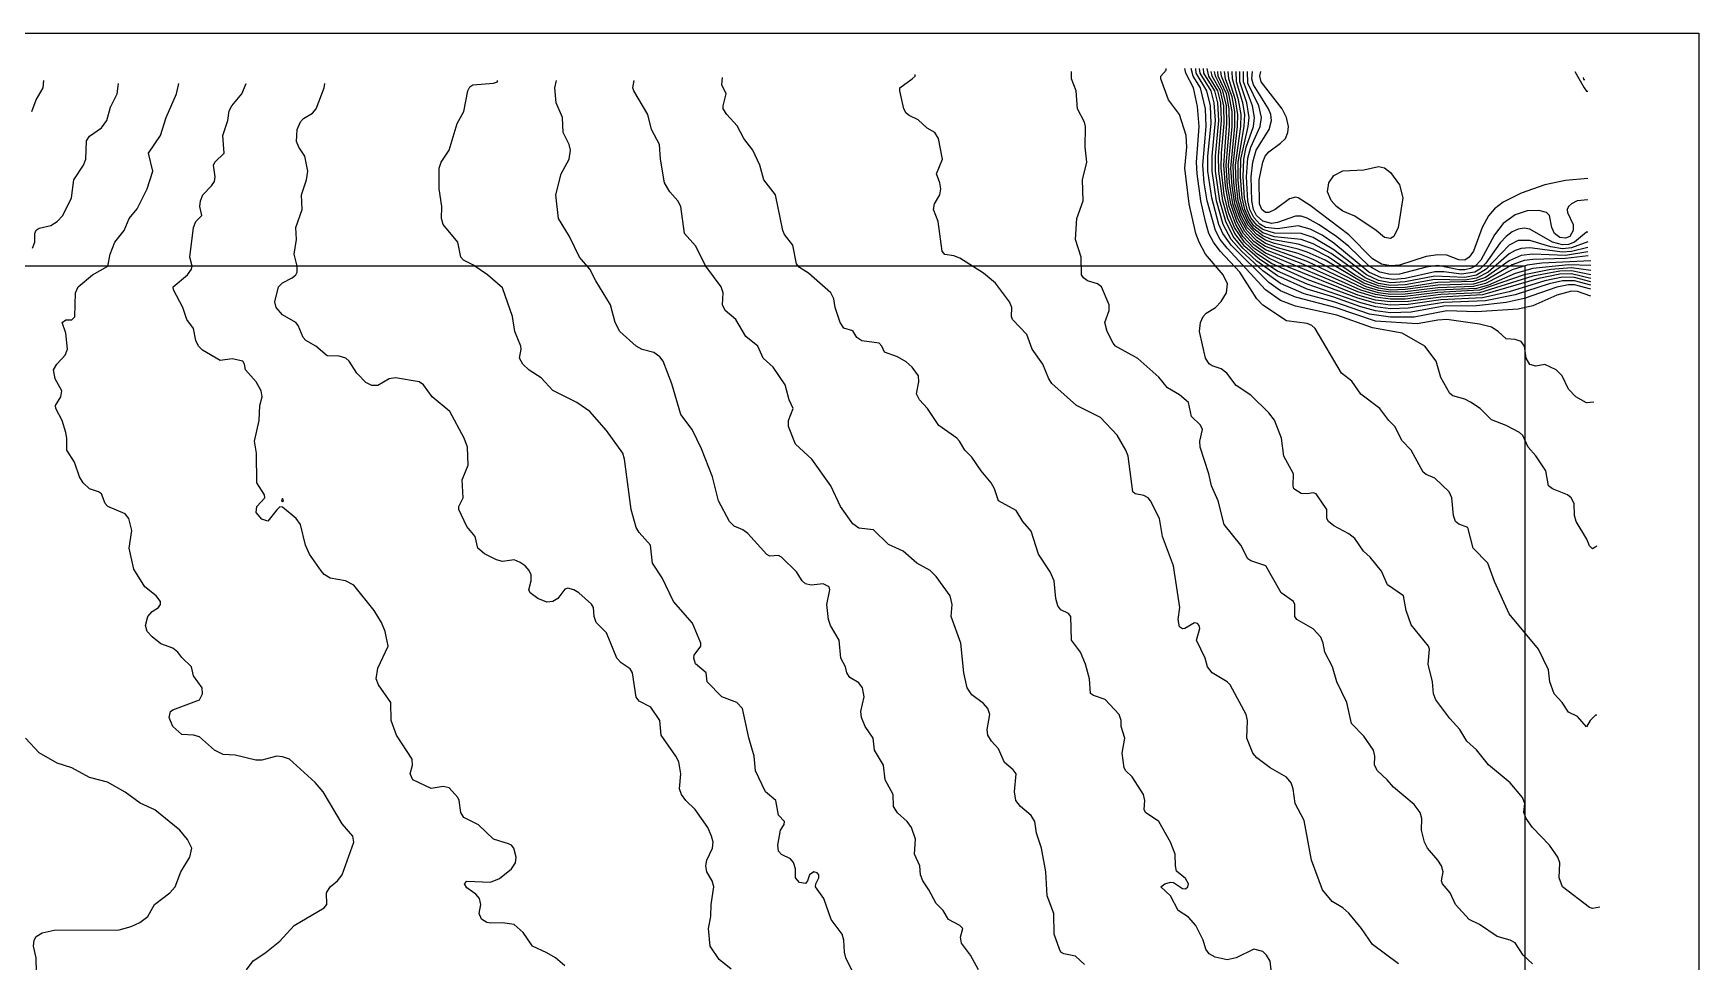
# Model space of a CAD drawing. Header units: feet. Extents: x 3308442 to 3309229, y 1376409 to 1377193.
# Drawn here: x 3309015.1 to 3309228.6, y 1377073.8 to 1377192.8 of the extents above; entities that cross this region are included whole.
import ezdxf

# ---------------------------------------------------------------- set-up
doc = ezdxf.new("R2010")
doc.units = ezdxf.units.FT
doc.header["$MEASUREMENT"] = 0
picture_1 = doc.add_image_def('image1.tif', size_in_pixel=(23683, 23593))

msp = doc.modelspace()

# ---------------------------------------------------------------- linework, layer by layer
at = {"color": 6}
for points, elevation in [([(3309014.86, 1377182.76), (3309015.4, 1377184.28), (3309016.3, 1377185.81), (3309016.41, 1377186.76)], 4482), ([(3309014.96, 1377165.25), (3309015.24, 1377166.01), (3309015.25, 1377167.15), (3309015.42, 1377167.55), (3309015.8, 1377167.83), (3309017.32, 1377168.18), (3309018.09, 1377168.67), (3309018.83, 1377169.44), (3309019.94, 1377171.72), (3309020.25, 1377174), (3309021.48, 1377175.91), (3309021.78, 1377176.67), (3309021.89, 1377179), (3309022.27, 1377179.63), (3309023.8, 1377180.7), (3309024.46, 1377181.62), (3309024.94, 1377183.33), (3309025.82, 1377185.05), (3309025.96, 1377186.38)], 4483), ([(3309042.38, 1377072.72), (3309043.22, 1377073.88), (3309044.74, 1377074.88), (3309046.64, 1377076.42), (3309048.48, 1377078.43), (3309052.35, 1377080.67), (3309052.68, 1377081.1), (3309052.65, 1377082.62), (3309053.12, 1377083.36), (3309054.04, 1377084.15), (3309054.66, 1377084.91), (3309056.15, 1377089.1), (3309056, 1377089.86), (3309054.64, 1377091.47), (3309052.21, 1377095.57), (3309051.21, 1377096.73), (3309047.88, 1377099.76), (3309047.02, 1377100.06), (3309046.26, 1377100.11), (3309044.36, 1377099.63), (3309043.6, 1377099.61), (3309040.93, 1377100.26), (3309039.41, 1377100.32), (3309038.27, 1377100.91), (3309036.36, 1377102.61), (3309035.6, 1377102.82), (3309034.08, 1377102.89), (3309032.94, 1377103.92), (3309032.47, 1377105.09), (3309032.63, 1377105.85), (3309032.94, 1377106.08), (3309036.36, 1377107.36), (3309036.75, 1377108.13), (3309036.7, 1377108.89), (3309035.6, 1377110.42), (3309035.34, 1377111.56), (3309034.08, 1377112.77), (3309033.6, 1377113.46), (3309032.94, 1377113.96), (3309031.41, 1377114.51), (3309030.27, 1377115.41), (3309029.66, 1377116.13), (3309029.43, 1377116.89), (3309029.75, 1377118.03), (3309030.27, 1377118.69), (3309031.09, 1377119.18), (3309031.35, 1377119.56), (3309031.37, 1377119.94), (3309030.82, 1377120.7), (3309029.33, 1377121.84), (3309027.93, 1377124.12), (3309027.35, 1377126.79), (3309027.68, 1377129.07), (3309027.32, 1377130.6), (3309026.84, 1377131.21), (3309024.6, 1377132.12), (3309024.25, 1377132.5), (3309023.8, 1377133.74), (3309023.42, 1377134.02), (3309022.27, 1377134.41), (3309021.43, 1377135.17), (3309020.98, 1377135.93), (3309020.33, 1377137.83), (3309019.34, 1377139.36), (3309019.36, 1377140.88), (3309019.22, 1377141.64), (3309018.75, 1377143.16), (3309017.93, 1377144.69), (3309017.89, 1377145.07), (3309018.59, 1377146.21), (3309018.7, 1377146.97), (3309017.87, 1377148.49), (3309017.65, 1377149.64), (3309018.06, 1377150.4), (3309019.15, 1377151.54), (3309019.42, 1377152.3), (3309019.23, 1377154.34), (3309018.77, 1377155.73), (3309019.23, 1377156.09), (3309019.99, 1377156.05), (3309020.37, 1377156.45), (3309020.45, 1377159.54), (3309020.79, 1377160.3), (3309022.65, 1377161.86), (3309024.61, 1377162.96), (3309024.89, 1377164.49), (3309025.49, 1377166.01), (3309026.7, 1377167.53), (3309027.34, 1377169.05), (3309028.37, 1377170.32), (3309029.66, 1377172.86), (3309030.37, 1377175.15), (3309029.84, 1377177.43), (3309031.34, 1377179.72), (3309032.07, 1377182), (3309033.39, 1377185.05), (3309033.72, 1377186.38)], 4484), ([(3309083.2, 1377073.23), (3309082, 1377074.25), (3309080.91, 1377074.93), (3309079.07, 1377075.77), (3309077.86, 1377077.52), (3309076.72, 1377078.54), (3309075.2, 1377078.76), (3309073.68, 1377078.71), (3309073.21, 1377078.81), (3309072.53, 1377079.24), (3309072.22, 1377079.96), (3309072.43, 1377081.1), (3309072.24, 1377081.86), (3309071.77, 1377082.43), (3309070.63, 1377083.25), (3309070.35, 1377083.76), (3309070.63, 1377084.09), (3309073.68, 1377083.99), (3309074.82, 1377084.46), (3309076.38, 1377085.67), (3309076.89, 1377086.43), (3309076.95, 1377087.19), (3309076.67, 1377088.33), (3309076.36, 1377088.71), (3309075.96, 1377088.9), (3309074.06, 1377089.48), (3309072.15, 1377091.31), (3309070.25, 1377092.27), (3309069.86, 1377092.9), (3309069.64, 1377094.43), (3309069.46, 1377094.81), (3309068.35, 1377096.08), (3309067.58, 1377096.24), (3309066.06, 1377095.97), (3309063.73, 1377097.09), (3309063.37, 1377097.85), (3309063.68, 1377098.99), (3309063.61, 1377099.76), (3309061.6, 1377102.8), (3309060.95, 1377104.71), (3309060.9, 1377106.99), (3309059.3, 1377109.28), (3309059.02, 1377110.04), (3309059.21, 1377111.4), (3309060.53, 1377114.23), (3309060.18, 1377116.13), (3309059.69, 1377117.27), (3309058.77, 1377118.79), (3309056.16, 1377122.03), (3309055.06, 1377122.6), (3309053.12, 1377122.95), (3309052.35, 1377123.43), (3309051.97, 1377123.87), (3309050.45, 1377126.04), (3309049.94, 1377127.17), (3309049.3, 1377129.84), (3309048.75, 1377130.6), (3309047.02, 1377132.06), (3309046.64, 1377132.08), (3309046.26, 1377131.73), (3309045.12, 1377130.25), (3309044.36, 1377130.52), (3309043.61, 1377131.36), (3309043.72, 1377132.12), (3309044.75, 1377133.26), (3309044.71, 1377133.64), (3309043.72, 1377135.17), (3309043.67, 1377138.97), (3309043.39, 1377140.5), (3309044.02, 1377143.16), (3309044.08, 1377145.07), (3309044.41, 1377146.21), (3309044.28, 1377146.97), (3309043.64, 1377148.11), (3309042.24, 1377149.64), (3309042.14, 1377150.4), (3309041.91, 1377150.78), (3309040.55, 1377151.07), (3309039.03, 1377150.86), (3309036.74, 1377152.2), (3309036.21, 1377152.68), (3309035.88, 1377153.44), (3309035.6, 1377154.96), (3309034.72, 1377156.11), (3309034.23, 1377157.63), (3309033.04, 1377159.92), (3309032.98, 1377160.3), (3309034.8, 1377161.82), (3309035.35, 1377162.58), (3309035.41, 1377162.96), (3309035.13, 1377164.1), (3309035.57, 1377167.91), (3309035.91, 1377168.67), (3309036.64, 1377169.44), (3309036.41, 1377170.58), (3309036.47, 1377171.34), (3309036.77, 1377172.1), (3309037.91, 1377173.24), (3309038.27, 1377173.81), (3309038.36, 1377174.39), (3309038.17, 1377175.91), (3309038.31, 1377176.29), (3309039.53, 1377177.43), (3309039.35, 1377179.72), (3309040, 1377181.62), (3309040.17, 1377182.85), (3309040.5, 1377183.52), (3309041.77, 1377185.05), (3309042.33, 1377186.38)], 4485), ([(3309104.52, 1377072.81), (3309103, 1377074.05), (3309101.82, 1377075.77), (3309101.62, 1377078.05), (3309101.92, 1377079.58), (3309101.96, 1377081.1), (3309102.3, 1377083.38), (3309102.08, 1377084.15), (3309101.39, 1377085.29), (3309101.26, 1377086.05), (3309101.42, 1377086.81), (3309102.15, 1377088.33), (3309102.2, 1377089.1), (3309102.01, 1377089.86), (3309101.52, 1377091), (3309099.93, 1377093.28), (3309098.71, 1377094.43), (3309098.14, 1377095.19), (3309097.91, 1377095.95), (3309098.06, 1377097.85), (3309097.8, 1377099.38), (3309097.45, 1377100.14), (3309095.53, 1377102.8), (3309095.36, 1377104.71), (3309094.24, 1377106.39), (3309092.71, 1377107.18), (3309092.33, 1377107.67), (3309091.87, 1377110.8), (3309091.57, 1377111.31), (3309090.43, 1377112.08), (3309089.88, 1377112.7), (3309088.53, 1377115.93), (3309087.22, 1377117.27), (3309086.97, 1377118.03), (3309086.86, 1377119.18), (3309086.62, 1377119.62), (3309084.99, 1377121.08), (3309084.34, 1377121.46), (3309083.58, 1377121.66), (3309083.2, 1377121.52), (3309082.32, 1377120.32), (3309081.67, 1377119.96), (3309080.91, 1377119.89), (3309079.73, 1377120.32), (3309078.75, 1377121.08), (3309078.58, 1377121.46), (3309078.88, 1377122.6), (3309078.89, 1377123.36), (3309078.63, 1377123.92), (3309078.11, 1377124.51), (3309077.48, 1377124.97), (3309076.72, 1377125.28), (3309075.2, 1377125.1), (3309074.44, 1377125.29), (3309072.92, 1377126.08), (3309072.06, 1377126.79), (3309071.69, 1377128.31), (3309070.63, 1377129.56), (3309069.62, 1377131.74), (3309069.62, 1377132.12), (3309070.16, 1377133.26), (3309070.05, 1377135.55), (3309070.81, 1377137.45), (3309070.71, 1377139.74), (3309070.31, 1377140.88), (3309068.44, 1377144.31), (3309066.21, 1377146.21), (3309065.06, 1377147.73), (3309064.54, 1377148.14), (3309061.49, 1377148.64), (3309060.69, 1377148.49), (3309059.21, 1377147.64), (3309058.45, 1377147.65), (3309057.68, 1377148.03), (3309056.52, 1377149.25), (3309055.53, 1377150.78), (3309055.11, 1377151.16), (3309054.26, 1377151.43), (3309052.73, 1377151.44), (3309051.27, 1377152.68), (3309050.01, 1377153.44), (3309049.63, 1377153.82), (3309049, 1377155.35), (3309048.69, 1377155.73), (3309047.02, 1377156.72), (3309046.2, 1377157.63), (3309046.02, 1377158.39), (3309046.5, 1377160.3), (3309047.02, 1377160.83), (3309048.25, 1377161.44), (3309048.69, 1377161.82), (3309048.88, 1377162.2), (3309048.88, 1377162.96), (3309048.49, 1377164.49), (3309048.8, 1377166.39), (3309048.71, 1377167.91), (3309049.51, 1377170.2), (3309049.43, 1377172.1), (3309050.06, 1377174), (3309050.23, 1377175.15), (3309049.85, 1377177.05), (3309049.08, 1377178.19), (3309048.78, 1377178.95), (3309048.86, 1377180.48), (3309049.31, 1377181.46), (3309049.69, 1377181.89), (3309050.83, 1377182.58), (3309051.31, 1377183.14), (3309052.33, 1377185.81), (3309052.42, 1377186.38)], 4486), ([(3309120.53, 1377071.58), (3309119.23, 1377074.25), (3309119.04, 1377075.01), (3309118.97, 1377076.53), (3309118.75, 1377077.29), (3309117.33, 1377079.2), (3309116.4, 1377081.86), (3309115.34, 1377083.38), (3309115.37, 1377083.76), (3309115.75, 1377084.53), (3309115.75, 1377084.91), (3309115.56, 1377085.18), (3309115.12, 1377085.29), (3309114.58, 1377084.91), (3309114.33, 1377084.15), (3309114.04, 1377083.82), (3309113.28, 1377083.92), (3309112.78, 1377084.53), (3309112.77, 1377085.67), (3309112.51, 1377086.5), (3309112.13, 1377086.98), (3309110.99, 1377087.51), (3309110.58, 1377087.95), (3309110.51, 1377088.71), (3309110.84, 1377090.62), (3309111.3, 1377091.38), (3309111.37, 1377091.76), (3309110.61, 1377092.56), (3309110.24, 1377094.43), (3309108.93, 1377095.57), (3309107.66, 1377098.23), (3309107.48, 1377100.14), (3309106.8, 1377102.48), (3309105.99, 1377106.23), (3309105.27, 1377106.99), (3309103.33, 1377107.75), (3309101.46, 1377109.66), (3309101.32, 1377110.8), (3309099.95, 1377111.97), (3309099.73, 1377112.7), (3309099.79, 1377113.08), (3309100.65, 1377114.23), (3309100.65, 1377114.61), (3309099.57, 1377117.17), (3309097.15, 1377119.94), (3309095.67, 1377122.98), (3309094.43, 1377124.89), (3309094.17, 1377127.17), (3309092.71, 1377128.79), (3309092.34, 1377129.46), (3309091.71, 1377131.74), (3309090.83, 1377138.21), (3309090.62, 1377138.97), (3309088.53, 1377141.9), (3309086.4, 1377144.31), (3309084.72, 1377145.49), (3309081.67, 1377147.02), (3309080.15, 1377148.62), (3309078.63, 1377149.61), (3309077.82, 1377150.4), (3309077.37, 1377151.16), (3309077.61, 1377152.3), (3309077.55, 1377152.68), (3309076.8, 1377154.59), (3309076.47, 1377156.49), (3309075.2, 1377160.17), (3309073.27, 1377161.82), (3309071.39, 1377163.14), (3309070.19, 1377163.72), (3309069.86, 1377164.1), (3309069.5, 1377166.01), (3309067.58, 1377168.29), (3309067.37, 1377169.05), (3309067.45, 1377170.58), (3309067.09, 1377172.86), (3309067.08, 1377175.53), (3309067.34, 1377176.29), (3309068.35, 1377177.81), (3309069.38, 1377181.24), (3309070.25, 1377182.76), (3309070.76, 1377185.43), (3309071.01, 1377185.94), (3309071.39, 1377186.22), (3309074.06, 1377186.43), (3309074.58, 1377186.57), (3309074.58, 1377186.76)], 4487), ([(3309136.22, 1377072.72), (3309135.19, 1377074.63), (3309134.06, 1377076.15), (3309133.93, 1377076.91), (3309134.23, 1377078.05), (3309133.84, 1377078.43), (3309132.4, 1377079.2), (3309131.7, 1377080.34), (3309130.79, 1377081.22), (3309129.88, 1377083), (3309129.1, 1377084.15), (3309128.81, 1377084.91), (3309128.7, 1377086.05), (3309128.03, 1377087.57), (3309128.14, 1377089.48), (3309127.63, 1377091), (3309127.09, 1377091.76), (3309125.84, 1377092.84), (3309125.33, 1377093.66), (3309125.31, 1377095.19), (3309124.28, 1377097.09), (3309124.07, 1377098.99), (3309122.91, 1377100.9), (3309122.74, 1377102.42), (3309121.69, 1377103.94), (3309121.24, 1377105.09), (3309121.17, 1377105.85), (3309121.57, 1377107.75), (3309121.36, 1377108.89), (3309120.89, 1377109.51), (3309119.75, 1377110.2), (3309119.37, 1377110.8), (3309119.18, 1377111.56), (3309118.57, 1377112.7), (3309118.38, 1377114.99), (3309117.27, 1377116.89), (3309117, 1377117.65), (3309116.79, 1377119.56), (3309117.19, 1377121.46), (3309117.1, 1377121.84), (3309116.32, 1377122.2), (3309114.8, 1377122.03), (3309114.04, 1377122.22), (3309113.61, 1377122.6), (3309112.89, 1377123.77), (3309110.99, 1377125.65), (3309110.61, 1377125.84), (3309109.47, 1377125.75), (3309109.09, 1377125.98), (3309106.64, 1377128.69), (3309106.04, 1377129.13), (3309104.9, 1377129.62), (3309104.3, 1377130.22), (3309102.92, 1377132.88), (3309102.11, 1377135.93), (3309100.71, 1377139.55), (3309099.51, 1377142.02), (3309098.07, 1377143.92), (3309096.9, 1377147.85), (3309095.79, 1377150.78), (3309095.38, 1377151.34), (3309094.62, 1377151.9), (3309093.1, 1377152.28), (3309092.34, 1377152.68), (3309090.26, 1377154.59), (3309089.64, 1377155.73), (3309089.06, 1377158.01), (3309087.16, 1377161.06), (3309086.42, 1377162.58), (3309085.1, 1377164.1), (3309083.78, 1377166.77), (3309082.37, 1377169.05), (3309082.03, 1377172.1), (3309082.75, 1377174.77), (3309083.75, 1377176.67), (3309083.91, 1377177.81), (3309083.75, 1377178.57), (3309082.97, 1377180.1), (3309082.9, 1377182), (3309082.08, 1377183.9), (3309081.93, 1377185.81), (3309082.15, 1377186.76)], 4488), ([(3309149.83, 1377073.43), (3309148.69, 1377074.49), (3309147.16, 1377074.77), (3309146.78, 1377075.01), (3309146.6, 1377075.39), (3309145.94, 1377077.29), (3309145.91, 1377079.96), (3309145.02, 1377082.24), (3309144.87, 1377085.29), (3309144.3, 1377088.33), (3309143.68, 1377090.24), (3309143.47, 1377091.76), (3309142.98, 1377092.52), (3309141.61, 1377093.66), (3309141.04, 1377094.43), (3309140.87, 1377095.57), (3309141.05, 1377097.85), (3309140.69, 1377098.36), (3309139.55, 1377099.32), (3309138.79, 1377101.08), (3309137.9, 1377102.04), (3309137.45, 1377102.8), (3309137.36, 1377103.56), (3309137.67, 1377105.47), (3309137.44, 1377106.23), (3309136.88, 1377106.86), (3309135.36, 1377107.98), (3309134.78, 1377108.89), (3309134.37, 1377110.8), (3309133.98, 1377114.61), (3309132.75, 1377118.03), (3309132.84, 1377119.56), (3309132.62, 1377120.7), (3309130.79, 1377123.16), (3309130.03, 1377123.92), (3309128.31, 1377124.89), (3309126.59, 1377126.41), (3309124.7, 1377127.26), (3309122.79, 1377129.14), (3309120.89, 1377129.37), (3309120.13, 1377129.93), (3309118.55, 1377132.12), (3309117.3, 1377134.79), (3309114.88, 1377138.21), (3309112.77, 1377140.12), (3309111.87, 1377142.4), (3309111.88, 1377143.16), (3309112.46, 1377144.69), (3309111.95, 1377145.83), (3309111.46, 1377147.73), (3309109.89, 1377150.02), (3309108.62, 1377151.16), (3309107.93, 1377152.68), (3309106.42, 1377153.92), (3309105.13, 1377156.11), (3309103.74, 1377157.25), (3309103.43, 1377158.01), (3309103.5, 1377159.54), (3309103.24, 1377160.3), (3309101.26, 1377162.96), (3309099.95, 1377165.54), (3309098.55, 1377167.15), (3309098.05, 1377170.61), (3309097.69, 1377171.34), (3309096.67, 1377172.48), (3309095.99, 1377173.62), (3309095.48, 1377176.67), (3309095.33, 1377178.57), (3309094.31, 1377180.48), (3309093.86, 1377182.38), (3309092.03, 1377185.43), (3309091.91, 1377185.81), (3309092.07, 1377186.76)], 4489), ([(3309173.82, 1377072.34), (3309173.62, 1377073.86), (3309173.18, 1377074.63), (3309172.67, 1377075.07), (3309171.53, 1377075.36), (3309169.25, 1377074.26), (3309168.1, 1377074), (3309166.58, 1377074.35), (3309165.82, 1377074.78), (3309165.4, 1377075.39), (3309165.05, 1377076.53), (3309164.11, 1377078.43), (3309163.15, 1377079.47), (3309161.82, 1377080.34), (3309160.83, 1377082.24), (3309159.62, 1377083.38), (3309160.11, 1377083.76), (3309160.87, 1377083.97), (3309161.25, 1377083.93), (3309162.39, 1377083.16), (3309162.77, 1377083.1), (3309163.09, 1377083.38), (3309163.18, 1377083.76), (3309162.77, 1377084.46), (3309161.63, 1377085.39), (3309161.48, 1377086.05), (3309161.47, 1377087.57), (3309160.87, 1377089.11), (3309159.35, 1377091.74), (3309157.63, 1377092.9), (3309157.46, 1377093.28), (3309157.57, 1377094.43), (3309157.38, 1377095.19), (3309155.92, 1377097.47), (3309155.11, 1377098.23), (3309154.91, 1377098.61), (3309154.64, 1377100.52), (3309155.01, 1377102.42), (3309154.53, 1377103.94), (3309154.51, 1377104.71), (3309154.27, 1377105.47), (3309152.49, 1377107.38), (3309150.97, 1377107.9), (3309150.59, 1377108.18), (3309150.47, 1377110.04), (3309149.97, 1377111.94), (3309149.31, 1377113.46), (3309148.14, 1377114.99), (3309148.06, 1377118.03), (3309147.76, 1377118.41), (3309146.78, 1377118.87), (3309146.4, 1377119.38), (3309146.14, 1377120.32), (3309145.93, 1377122.6), (3309145.41, 1377123.74), (3309143.92, 1377126.03), (3309142.97, 1377128.96), (3309141.94, 1377130.22), (3309141.07, 1377131.64), (3309138.79, 1377132.88), (3309138.3, 1377134.41), (3309137.87, 1377135.17), (3309136.57, 1377136.69), (3309135.36, 1377138.47), (3309134.47, 1377139.36), (3309133.78, 1377140.5), (3309133.46, 1377140.88), (3309131.17, 1377142.53), (3309129.69, 1377144.69), (3309128.67, 1377145.83), (3309128.28, 1377146.59), (3309128.59, 1377148.11), (3309128.53, 1377148.87), (3309127.74, 1377150.02), (3309126.98, 1377150.68), (3309125.84, 1377151.33), (3309124.17, 1377151.92), (3309123.85, 1377152.68), (3309123.49, 1377153.06), (3309121.27, 1377153.36), (3309120.64, 1377153.82), (3309120.13, 1377154.66), (3309118.99, 1377155), (3309118.5, 1377155.73), (3309117.86, 1377157.63), (3309117.69, 1377158.77), (3309117.29, 1377159.54), (3309114.42, 1377162.04), (3309113.28, 1377162.78), (3309112.89, 1377163.24), (3309112.45, 1377165.63), (3309111.37, 1377167.01), (3309111.14, 1377167.53), (3309110.19, 1377172.1), (3309108.7, 1377174), (3309108.2, 1377175.91), (3309107.32, 1377177.81), (3309106.15, 1377179.33), (3309105.28, 1377180.93), (3309103.95, 1377182.38), (3309103.52, 1377183.14), (3309103.48, 1377183.52), (3309103.87, 1377185.05), (3309103.31, 1377186.19), (3309103.4, 1377187.14)], 4490), ([(3309190.07, 1377073.48), (3309186.76, 1377075.98), (3309185.36, 1377078.05), (3309183.72, 1377080.01), (3309182.95, 1377080.7), (3309181.59, 1377081.48), (3309180.32, 1377083), (3309178.93, 1377086.81), (3309178, 1377091.88), (3309176.84, 1377094.04), (3309176.58, 1377095.95), (3309176.32, 1377096.71), (3309175.72, 1377097.43), (3309173.62, 1377098.61), (3309171.91, 1377099.92), (3309171.42, 1377100.52), (3309170.62, 1377102.42), (3309170.74, 1377104.71), (3309170.57, 1377105.47), (3309168.49, 1377109.26), (3309168.1, 1377109.64), (3309166.2, 1377110.83), (3309165.58, 1377111.56), (3309165.29, 1377112.7), (3309164.2, 1377114.99), (3309164.6, 1377116.51), (3309164.54, 1377116.89), (3309164.3, 1377117.14), (3309163.92, 1377117.2), (3309162.67, 1377116.51), (3309162.39, 1377116.45), (3309162.01, 1377116.72), (3309161.83, 1377117.65), (3309162.05, 1377119.18), (3309161.23, 1377124.51), (3309159.84, 1377128.31), (3309159.45, 1377130.6), (3309158.3, 1377132.88), (3309157.98, 1377133.26), (3309157.44, 1377133.56), (3309156.3, 1377133.77), (3309156.03, 1377134.02), (3309155.41, 1377138.59), (3309155.13, 1377139.36), (3309154.02, 1377141.3), (3309151.87, 1377143.54), (3309148.8, 1377145.07), (3309145.64, 1377147.92), (3309145.26, 1377148.51), (3309144.49, 1377150.4), (3309143.11, 1377152.3), (3309142.42, 1377154.2), (3309140.6, 1377156.11), (3309140.46, 1377156.49), (3309140.5, 1377157.63), (3309140.23, 1377158.39), (3309138.41, 1377160.75), (3309136.88, 1377162.07), (3309133.84, 1377163.99), (3309133.07, 1377164.27), (3309131.93, 1377164.43), (3309131.58, 1377164.87), (3309131.06, 1377168.67), (3309130.47, 1377170.2), (3309130.61, 1377170.96), (3309131.27, 1377172.1), (3309131.39, 1377172.86), (3309131.29, 1377173.62), (3309130.87, 1377174.77), (3309131.62, 1377176.67), (3309131.11, 1377179.33), (3309130.62, 1377180.1), (3309129.65, 1377180.64), (3309128.51, 1377181.73), (3309127.36, 1377182.25), (3309126.98, 1377182.57), (3309126.67, 1377183.14), (3309126.14, 1377185.43), (3309126.13, 1377185.81), (3309127.74, 1377186.98), (3309128.12, 1377187.33), (3309128.12, 1377187.52)], 4491), ([(3309207.28, 1377073.48), (3309206.07, 1377074.63), (3309205.04, 1377076.18), (3309204.38, 1377076.53), (3309202.75, 1377077), (3309200.47, 1377078.54), (3309199.13, 1377079.2), (3309197.41, 1377081.1), (3309196.71, 1377082.62), (3309195.73, 1377083.76), (3309195.6, 1377084.15), (3309195.79, 1377085.29), (3309195.61, 1377086.05), (3309195.14, 1377086.81), (3309193.82, 1377088.33), (3309193.4, 1377089.1), (3309193.03, 1377090.62), (3309193.06, 1377092.14), (3309192.85, 1377092.9), (3309192.09, 1377093.92), (3309189.43, 1377096.16), (3309188.65, 1377097.09), (3309187.37, 1377098.23), (3309187.02, 1377098.99), (3309187.07, 1377100.14), (3309186.86, 1377100.9), (3309185.62, 1377102.71), (3309184.05, 1377104.33), (3309183.46, 1377106.99), (3309182.16, 1377109.66), (3309181.63, 1377111.56), (3309180.65, 1377113.46), (3309180.43, 1377114.61), (3309180.11, 1377115.37), (3309179.15, 1377116.47), (3309177.04, 1377117.65), (3309176.81, 1377118.03), (3309176.78, 1377119.56), (3309176.6, 1377119.94), (3309175.05, 1377121.08), (3309173.09, 1377124.51), (3309171.15, 1377125.17), (3309170.77, 1377125.44), (3309169.87, 1377127.17), (3309167.73, 1377129.84), (3309166.96, 1377132.88), (3309166.11, 1377134.79), (3309165.76, 1377136.31), (3309164.64, 1377139.74), (3309164.62, 1377140.5), (3309164.94, 1377142.02), (3309164.68, 1377142.58), (3309163.54, 1377143.68), (3309163.15, 1377145.48), (3309162.01, 1377146.47), (3309160.46, 1377147.35), (3309159.35, 1377148.73), (3309156.68, 1377151.1), (3309153.82, 1377152.68), (3309153.49, 1377153.06), (3309152.74, 1377154.59), (3309152.42, 1377155.73), (3309152.97, 1377157.25), (3309152.98, 1377158.01), (3309151.99, 1377160.3), (3309151.51, 1377160.68), (3309150.21, 1377161.06), (3309149.69, 1377161.44), (3309149.45, 1377161.82), (3309149.39, 1377164.1), (3309148.69, 1377166.39), (3309148.86, 1377169.05), (3309149.64, 1377171.34), (3309149.59, 1377174), (3309150.12, 1377176.29), (3309149.92, 1377178.19), (3309149.96, 1377180.86), (3309149.83, 1377181.4), (3309148.94, 1377183.14), (3309148.75, 1377185.43), (3309148.16, 1377186.95), (3309148.14, 1377187.9)], 4492), ([(3309215.89, 1377080.77), (3309214.94, 1377080.61), (3309214.56, 1377080.72), (3309211.1, 1377083.38), (3309210.67, 1377084.53), (3309210.76, 1377086.43), (3309210.52, 1377087.19), (3309209.43, 1377088.71), (3309207.27, 1377091), (3309206.45, 1377092.14), (3309206.16, 1377092.9), (3309206.26, 1377094.04), (3309205.97, 1377094.81), (3309204.4, 1377096.71), (3309201.61, 1377099.01), (3309200.09, 1377100.93), (3309198.84, 1377102.04), (3309197.93, 1377103.56), (3309196.66, 1377104.94), (3309194.86, 1377107.37), (3309194.55, 1377108.13), (3309194.44, 1377109.66), (3309193.9, 1377111.94), (3309194.04, 1377113.84), (3309193.95, 1377114.23), (3309191.71, 1377116.98), (3309191.08, 1377118.79), (3309190.74, 1377120.7), (3309188.67, 1377122.1), (3309187.9, 1377123.84), (3309186.44, 1377125.65), (3309185.58, 1377126.41), (3309184.48, 1377128.04), (3309183.72, 1377128.65), (3309181.81, 1377129.67), (3309181.11, 1377130.22), (3309180.91, 1377130.6), (3309180.88, 1377131.74), (3309179.53, 1377133.76), (3309179.15, 1377133.88), (3309178.39, 1377133.74), (3309177.62, 1377133.81), (3309176.68, 1377134.41), (3309176.57, 1377134.79), (3309176.64, 1377136.31), (3309175.4, 1377138.59), (3309175.1, 1377140.88), (3309174.2, 1377143.19), (3309173.44, 1377144.15), (3309171.15, 1377146.41), (3309169.25, 1377147.64), (3309168.08, 1377149.25), (3309167.34, 1377149.78), (3309166.2, 1377150.16), (3309165.82, 1377150.44), (3309165.32, 1377151.16), (3309164.56, 1377154.59), (3309164.68, 1377155.73), (3309165.05, 1377156.49), (3309165.44, 1377156.92), (3309166.61, 1377157.63), (3309167.34, 1377158.41), (3309168.03, 1377159.54), (3309168.15, 1377160.68), (3309167.6, 1377161.82), (3309165.35, 1377164.49), (3309164.51, 1377166.01), (3309164.09, 1377167.15), (3309163.23, 1377170.96), (3309162.7, 1377175.53), (3309162.94, 1377178.19), (3309162.88, 1377179.72), (3309161.99, 1377182.38), (3309160.59, 1377184.28), (3309159.61, 1377186.95), (3309159.63, 1377187.33), (3309160.28, 1377188.09), (3309160.28, 1377188.28)], 4493), ([(3309215.51, 1377105.4), (3309215.32, 1377105.4), (3309214.67, 1377104.71), (3309214.18, 1377103.9), (3309213.03, 1377105.23), (3309211.89, 1377105.76), (3309211.07, 1377106.99), (3309210.04, 1377108.13), (3309209.48, 1377109.66), (3309209.32, 1377111.18), (3309208.02, 1377113.84), (3309204.28, 1377118.39), (3309202.37, 1377122.52), (3309201.54, 1377124.89), (3309199.64, 1377126.79), (3309198.96, 1377129.46), (3309197.8, 1377129.87), (3309197.38, 1377130.22), (3309197.13, 1377130.98), (3309196.91, 1377133.26), (3309196.57, 1377134.02), (3309194.76, 1377135.76), (3309193.62, 1377136.23), (3309193.23, 1377136.55), (3309191.71, 1377139.36), (3309190.57, 1377140.54), (3309189.62, 1377142.4), (3309188.83, 1377143.16), (3309187.7, 1377144.69), (3309185.24, 1377146.55), (3309184.1, 1377148.22), (3309182.76, 1377149.25), (3309179.39, 1377154.97), (3309178.97, 1377155.35), (3309178.39, 1377155.59), (3309175.72, 1377155.95), (3309172.67, 1377157.96), (3309171.91, 1377158.78), (3309169.73, 1377162.2), (3309167.21, 1377164.87), (3309166.35, 1377166.01), (3309165.77, 1377167.15), (3309165.33, 1377168.67), (3309164.72, 1377171.34), (3309164.25, 1377174.77), (3309164.17, 1377176.29), (3309164.52, 1377180.86), (3309164.3, 1377183.4), (3309163.79, 1377185.81), (3309162.82, 1377187.71), (3309162.71, 1377188.28)], 4494), ([(3309215.51, 1377127.03), (3309214.94, 1377126.71), (3309214.56, 1377127.11), (3309214.24, 1377127.93), (3309212.88, 1377130.22), (3309212.66, 1377130.98), (3309212.62, 1377132.5), (3309212.24, 1377133.26), (3309211.74, 1377133.64), (3309209.83, 1377134.41), (3309209.32, 1377134.79), (3309208.98, 1377136.69), (3309207.7, 1377138.64), (3309206.69, 1377139.74), (3309206.02, 1377141.26), (3309205.58, 1377141.64), (3309203.9, 1377142.52), (3309201.99, 1377143.25), (3309200.55, 1377144.69), (3309199.33, 1377145.52), (3309198.57, 1377145.9), (3309197.04, 1377146.31), (3309196.66, 1377146.63), (3309195.52, 1377148.68), (3309194.9, 1377150.78), (3309193.47, 1377152.68), (3309190.57, 1377154.36), (3309186.76, 1377155.03), (3309182.19, 1377156.67), (3309176.86, 1377157.81), (3309174.96, 1377158.53), (3309173.05, 1377159.92), (3309168.11, 1377165.25), (3309167.23, 1377166.39), (3309166.64, 1377167.53), (3309165.56, 1377171.34), (3309165.17, 1377173.62), (3309164.98, 1377175.91), (3309165.43, 1377180.86), (3309165.34, 1377183.14), (3309164.7, 1377185.81), (3309163.77, 1377187.33), (3309163.51, 1377188.28)], 4495), ([(3309215.13, 1377145.5), (3309214.18, 1377145.42), (3309212.84, 1377146.21), (3309211.89, 1377147.16), (3309211.05, 1377148.87), (3309210.28, 1377149.64), (3309208.85, 1377150.36), (3309207.7, 1377150.11), (3309206.94, 1377150.36), (3309206.46, 1377151.16), (3309206.25, 1377152.68), (3309205.8, 1377153.27), (3309205.04, 1377153.55), (3309203.9, 1377153.63), (3309202.87, 1377154.59), (3309201.99, 1377155.13), (3309200.47, 1377155.52), (3309196.28, 1377156.1), (3309195.14, 1377156.04), (3309192.47, 1377155.56), (3309187.14, 1377155.9), (3309181.96, 1377157.63), (3309176.86, 1377158.96), (3309174.96, 1377159.78), (3309173.44, 1377160.86), (3309168.61, 1377165.63), (3309167.56, 1377167.15), (3309167.06, 1377168.29), (3309166.14, 1377171.72), (3309165.65, 1377175.15), (3309165.65, 1377177.05), (3309166.08, 1377181.24), (3309165.98, 1377183.52), (3309165.52, 1377185.43), (3309164.15, 1377187.71), (3309164.08, 1377188.28)], 4496), ([(3309214.75, 1377159.1), (3309213.03, 1377159.69), (3309212.27, 1377159.74), (3309210.37, 1377159.24), (3309207.32, 1377157.87), (3309205.42, 1377157.43), (3309200.09, 1377157.09), (3309196.28, 1377157.21), (3309192.09, 1377156.42), (3309189.05, 1377156.39), (3309186.38, 1377156.78), (3309181.81, 1377158.38), (3309178, 1377159.42), (3309174.96, 1377160.72), (3309172.67, 1377162.36), (3309169.95, 1377164.87), (3309168.65, 1377166.39), (3309167.62, 1377168.29), (3309166.75, 1377171.34), (3309166.2, 1377175.15), (3309166.18, 1377177.05), (3309166.6, 1377181.62), (3309166.47, 1377183.9), (3309166.06, 1377185.43), (3309164.66, 1377187.71), (3309164.59, 1377188.28)], 4497), ([(3309214.75, 1377160), (3309212.65, 1377160.56), (3309211.89, 1377160.57), (3309210.37, 1377160.27), (3309206.18, 1377158.8), (3309203.9, 1377158.31), (3309200.09, 1377157.86), (3309195.9, 1377157.83), (3309191.71, 1377157.05), (3309189.05, 1377156.98), (3309187.14, 1377157.21), (3309185.24, 1377157.74), (3309181.81, 1377158.97), (3309178.39, 1377160), (3309174.58, 1377161.69), (3309171.91, 1377163.59), (3309170.13, 1377165.25), (3309168.9, 1377166.77), (3309167.94, 1377168.67), (3309167.18, 1377171.34), (3309166.64, 1377175.15), (3309166.61, 1377177.05), (3309167.03, 1377181.62), (3309166.91, 1377183.9), (3309166.52, 1377185.43), (3309165.13, 1377187.71), (3309165.07, 1377188.28)], 4498), ([(3309214.75, 1377160.52), (3309212.65, 1377161.07), (3309211.13, 1377161.07), (3309209.41, 1377160.68), (3309205.04, 1377159.28), (3309201.23, 1377158.52), (3309195.9, 1377158.31), (3309191.33, 1377157.56), (3309189.05, 1377157.5), (3309187.14, 1377157.74), (3309185.24, 1377158.25), (3309178.39, 1377160.64), (3309174.58, 1377162.32), (3309172.29, 1377163.8), (3309170.39, 1377165.49), (3309169.1, 1377167.15), (3309168.2, 1377169.05), (3309167.56, 1377171.34), (3309167.03, 1377175.15), (3309167, 1377177.05), (3309167.41, 1377181.62), (3309167.29, 1377183.9), (3309166.91, 1377185.43), (3309165.78, 1377187.33), (3309165.54, 1377188.28)], 4499), ([(3309214.75, 1377160.95), (3309212.65, 1377161.49), (3309211.13, 1377161.54), (3309208.85, 1377161.07), (3309204.28, 1377159.68), (3309200.85, 1377158.9), (3309195.52, 1377158.65), (3309191.33, 1377158.03), (3309189.05, 1377157.96), (3309187.14, 1377158.2), (3309184.86, 1377158.83), (3309178.39, 1377161.24), (3309173.82, 1377163.29), (3309171.91, 1377164.53), (3309170.36, 1377166.01), (3309169.06, 1377167.91), (3309168.3, 1377169.82), (3309167.75, 1377172.1), (3309167.36, 1377175.53), (3309167.38, 1377177.43), (3309167.75, 1377181.24), (3309167.68, 1377183.52), (3309167.26, 1377185.43), (3309166.2, 1377187.33), (3309166.08, 1377187.9)], 4500), ([(3309214.75, 1377161.38), (3309212.27, 1377161.95), (3309210.75, 1377161.91), (3309208.08, 1377161.37), (3309200.85, 1377159.27), (3309195.52, 1377158.99), (3309191.33, 1377158.43), (3309189.05, 1377158.36), (3309187.14, 1377158.61), (3309184.86, 1377159.25), (3309175.34, 1377163.07), (3309173.44, 1377163.97), (3309171.53, 1377165.27), (3309170.13, 1377166.77), (3309169.21, 1377168.29), (3309168.38, 1377170.58), (3309167.89, 1377173.24), (3309167.68, 1377175.91), (3309168.09, 1377181.24), (3309168.01, 1377183.52), (3309167.58, 1377185.43), (3309166.6, 1377187.33), (3309166.48, 1377187.9)], 4501), ([(3309214.75, 1377161.85), (3309212.27, 1377162.34), (3309210.75, 1377162.3), (3309207.32, 1377161.66), (3309200.47, 1377159.54), (3309195.52, 1377159.3), (3309190.95, 1377158.74), (3309189.05, 1377158.72), (3309187.14, 1377158.97), (3309184.86, 1377159.64), (3309173.05, 1377164.62), (3309171.53, 1377165.7), (3309170.22, 1377167.15), (3309169.36, 1377168.67), (3309168.57, 1377170.96), (3309168.18, 1377173.24), (3309167.99, 1377175.91), (3309168.41, 1377180.86), (3309168.37, 1377183.14), (3309168.02, 1377185.05), (3309166.98, 1377187.33), (3309166.9, 1377187.9)], 4502), ([(3309214.75, 1377162.41), (3309212.27, 1377162.74), (3309209.61, 1377162.54), (3309206.18, 1377161.85), (3309200.47, 1377159.86), (3309195.14, 1377159.57), (3309190.95, 1377159.06), (3309189.05, 1377159.03), (3309187.14, 1377159.3), (3309185.24, 1377159.88), (3309177.62, 1377163.29), (3309173.05, 1377165.04), (3309171.53, 1377166.12), (3309170.39, 1377167.41), (3309169.49, 1377169.05), (3309168.84, 1377170.96), (3309168.42, 1377173.62), (3309168.29, 1377175.91), (3309168.74, 1377180.86), (3309168.74, 1377182.76), (3309168.33, 1377185.05), (3309167.38, 1377187.33), (3309167.32, 1377187.9)], 4503), ([(3309214.75, 1377163.02), (3309211.89, 1377163.14), (3309207.32, 1377162.67), (3309205.04, 1377162.03), (3309201.61, 1377160.53), (3309200.09, 1377160.1), (3309195.14, 1377159.88), (3309190.95, 1377159.36), (3309189.05, 1377159.33), (3309187.52, 1377159.53), (3309185.62, 1377160.08), (3309178.39, 1377163.55), (3309173.05, 1377165.46), (3309171.91, 1377166.21), (3309170.64, 1377167.53), (3309169.77, 1377169.05), (3309169.11, 1377170.96), (3309168.74, 1377173.24), (3309168.59, 1377175.53), (3309169.09, 1377180.86), (3309169.09, 1377182.76), (3309168.77, 1377184.67), (3309167.91, 1377186.95), (3309167.77, 1377187.9)], 4504), ([(3309214.75, 1377163.63), (3309208.47, 1377163.33), (3309206.56, 1377163.09), (3309204.66, 1377162.46), (3309201.23, 1377160.74), (3309199.71, 1377160.35), (3309195.14, 1377160.19), (3309190.95, 1377159.65), (3309189.05, 1377159.61), (3309187.52, 1377159.82), (3309185.95, 1377160.3), (3309179.15, 1377163.82), (3309177.24, 1377164.57), (3309174.58, 1377165.28), (3309173.05, 1377165.87), (3309171.91, 1377166.61), (3309170.7, 1377167.91), (3309169.88, 1377169.44), (3309169.28, 1377171.34), (3309168.97, 1377173.62), (3309168.89, 1377175.91), (3309169.45, 1377180.86), (3309169.49, 1377182.38), (3309169.2, 1377184.28), (3309168.33, 1377186.95), (3309168.25, 1377187.9)], 4505), ([(3309214.39, 1377164.29), (3309211.51, 1377163.92), (3309207.32, 1377163.82), (3309206.18, 1377163.66), (3309204.66, 1377163.11), (3309201.23, 1377161.1), (3309199.71, 1377160.65), (3309195.14, 1377160.51), (3309190.95, 1377159.94), (3309189.05, 1377159.89), (3309187.52, 1377160.11), (3309185.62, 1377160.78), (3309180.67, 1377163.71), (3309178.39, 1377164.76), (3309177.24, 1377165.15), (3309174.2, 1377165.84), (3309173.05, 1377166.27), (3309171.91, 1377167), (3309170.77, 1377168.27), (3309169.99, 1377169.82), (3309169.54, 1377171.34), (3309169.25, 1377173.62), (3309169.18, 1377175.91), (3309169.85, 1377180.86), (3309169.9, 1377182.38), (3309169.59, 1377184.28), (3309168.78, 1377186.95), (3309168.76, 1377187.9)], 4506), ([(3309214.37, 1377164.77), (3309211.51, 1377164.33), (3309207.32, 1377164.49), (3309205.8, 1377164.33), (3309204.28, 1377163.63), (3309201.23, 1377161.5), (3309199.71, 1377160.97), (3309195.14, 1377160.86), (3309190.95, 1377160.23), (3309189.05, 1377160.17), (3309187.52, 1377160.41), (3309185.79, 1377161.06), (3309184.44, 1377161.82), (3309181.05, 1377164.13), (3309179.15, 1377165.11), (3309177.24, 1377165.77), (3309173.82, 1377166.38), (3309172.67, 1377166.85), (3309171.53, 1377167.73), (3309170.81, 1377168.67), (3309170.12, 1377170.2), (3309169.74, 1377171.72), (3309169.51, 1377174), (3309169.51, 1377176.29), (3309170.29, 1377180.86), (3309170.37, 1377182.38), (3309170.12, 1377183.9), (3309169.32, 1377186.57), (3309169.25, 1377187.9)], 4507), ([(3309214.37, 1377165.36), (3309212.27, 1377164.84), (3309211.13, 1377164.73), (3309206.94, 1377165.28), (3309205.8, 1377165.22), (3309205.04, 1377164.97), (3309204.28, 1377164.52), (3309201.6, 1377162.2), (3309200.09, 1377161.4), (3309198.57, 1377161.17), (3309194.76, 1377161.22), (3309190.95, 1377160.55), (3309189.05, 1377160.47), (3309187.52, 1377160.73), (3309185.82, 1377161.44), (3309181.43, 1377164.57), (3309179.15, 1377165.83), (3309177.62, 1377166.35), (3309174.2, 1377166.72), (3309172.67, 1377167.24), (3309171.53, 1377168.14), (3309170.89, 1377169.05), (3309170.39, 1377170.2), (3309170.02, 1377171.72), (3309169.81, 1377174.39), (3309169.88, 1377176.67), (3309170.82, 1377180.86), (3309170.95, 1377182), (3309170.64, 1377183.9), (3309169.76, 1377186.57), (3309169.73, 1377187.9)], 4508), ([(3309214.37, 1377166.07), (3309212.27, 1377165.28), (3309211.13, 1377165.17), (3309209.61, 1377165.42), (3309206.94, 1377166.26), (3309205.42, 1377166.24), (3309204.28, 1377165.63), (3309201.34, 1377162.58), (3309200.09, 1377161.8), (3309198.57, 1377161.51), (3309194.76, 1377161.67), (3309190.95, 1377160.93), (3309189.05, 1377160.82), (3309187.52, 1377161.1), (3309185.96, 1377161.82), (3309181.81, 1377165.06), (3309179.15, 1377166.62), (3309177.62, 1377167.12), (3309174.2, 1377167.19), (3309172.67, 1377167.64), (3309171.91, 1377168.19), (3309171.15, 1377169.16), (3309170.69, 1377170.2), (3309170.34, 1377171.72), (3309170.16, 1377174.39), (3309170.27, 1377176.67), (3309170.57, 1377178.19), (3309171.48, 1377180.86), (3309171.64, 1377182), (3309171.37, 1377183.52), (3309170.22, 1377186.57), (3309170.2, 1377187.9)], 4509), ([(3309214.37, 1377167.33), (3309214.18, 1377167.33), (3309212.65, 1377166.01), (3309211.89, 1377165.72), (3309211.13, 1377165.67), (3309209.82, 1377166.01), (3309206.94, 1377167.7), (3309206.18, 1377167.81), (3309205.42, 1377167.7), (3309204.66, 1377167.35), (3309203.9, 1377166.77), (3309203.13, 1377165.93), (3309201.3, 1377163.34), (3309200.53, 1377162.58), (3309199.88, 1377162.2), (3309198.18, 1377161.91), (3309195.9, 1377162.22), (3309194.76, 1377162.23), (3309190.95, 1377161.39), (3309189.43, 1377161.25), (3309187.9, 1377161.44), (3309186.27, 1377162.2), (3309181.81, 1377165.92), (3309180.29, 1377166.93), (3309178.77, 1377167.71), (3309177.24, 1377168.1), (3309174.58, 1377167.74), (3309173.05, 1377167.92), (3309172.29, 1377168.34), (3309171.53, 1377169.17), (3309171.04, 1377170.2), (3309170.76, 1377171.34), (3309170.59, 1377174.39), (3309170.77, 1377176.8), (3309171.15, 1377178.22), (3309172.36, 1377180.86), (3309172.53, 1377182), (3309172.16, 1377183.52), (3309170.77, 1377186.41), (3309170.72, 1377187.9)], 4510), ([(3309214.37, 1377171.47), (3309212.99, 1377171.34), (3309212.27, 1377170.96), (3309211.89, 1377170.58), (3309211.7, 1377170.2), (3309211.73, 1377169.82), (3309212.46, 1377168.29), (3309212.48, 1377167.53), (3309212.05, 1377166.77), (3309211.51, 1377166.53), (3309210.75, 1377166.64), (3309210.08, 1377167.15), (3309209.74, 1377167.91), (3309209.44, 1377169.44), (3309209.06, 1377169.82), (3309208.08, 1377170.1), (3309206.56, 1377170.03), (3309205.04, 1377169.52), (3309203.52, 1377168.42), (3309202.37, 1377166.96), (3309200.65, 1377163.72), (3309199.92, 1377162.96), (3309199.33, 1377162.63), (3309198.57, 1377162.47), (3309197.8, 1377162.5), (3309195.14, 1377163.05), (3309193.62, 1377162.84), (3309190.19, 1377161.94), (3309189.05, 1377161.9), (3309187.68, 1377162.2), (3309186.34, 1377162.96), (3309183.72, 1377165.46), (3309182.19, 1377166.69), (3309179.91, 1377168.26), (3309178.39, 1377169.1), (3309177.62, 1377169.34), (3309176.86, 1377169.35), (3309174.58, 1377168.56), (3309173.82, 1377168.44), (3309172.67, 1377168.71), (3309171.88, 1377169.44), (3309171.49, 1377170.2), (3309171.27, 1377171.34), (3309171.18, 1377174.39), (3309171.4, 1377176.29), (3309171.83, 1377177.81), (3309173.51, 1377180.48), (3309173.78, 1377181.62), (3309173.71, 1377182.38), (3309173.43, 1377183.14), (3309171.51, 1377186.19), (3309171.28, 1377186.95), (3309171.36, 1377187.9)], 4511), ([(3309214.37, 1377174.19), (3309211.51, 1377173.95), (3309208.85, 1377173.37), (3309205.8, 1377172.33), (3309203.52, 1377171.14), (3309202.37, 1377170.28), (3309201.61, 1377169.41), (3309200.8, 1377167.91), (3309199.7, 1377164.87), (3309199.14, 1377164.1), (3309198.57, 1377163.74), (3309197.8, 1377163.78), (3309196.28, 1377164.37), (3309195.14, 1377164.41), (3309193.62, 1377164.17), (3309190.19, 1377163.08), (3309189.05, 1377163), (3309187.9, 1377163.22), (3309186.76, 1377163.91), (3309183.72, 1377166.97), (3309178.77, 1377170.71), (3309177.24, 1377171.7), (3309176.86, 1377171.79), (3309176.1, 1377171.59), (3309174.27, 1377170.2), (3309173.45, 1377169.82), (3309173.05, 1377169.83), (3309172.55, 1377170.2), (3309172.28, 1377170.96), (3309172.23, 1377174), (3309172.67, 1377176.28), (3309172.99, 1377177.05), (3309173.44, 1377177.63), (3309174.96, 1377178.7), (3309175.6, 1377179.33), (3309175.9, 1377180.1), (3309175.96, 1377180.86), (3309175.73, 1377182), (3309175.15, 1377183.14), (3309172.46, 1377186.57), (3309172.31, 1377187.33), (3309172.44, 1377187.9)], 4512), ([(3309212.67, 1377187.9), (3309213.87, 1377185.81), (3309214.18, 1377185.4), (3309214.37, 1377185.4)], 4512), ([(3309213.74, 1377187.14), (3309213.8, 1377186.88), (3309213.99, 1377186.88)], 4511), ([(3309189.49, 1377166.77), (3309189.05, 1377166.49), (3309188.28, 1377166.64), (3309187.23, 1377167.53), (3309184.48, 1377169.37), (3309182.95, 1377170), (3309182.12, 1377170.58), (3309181.43, 1377171.35), (3309180.97, 1377172.48), (3309181.15, 1377173.62), (3309181.81, 1377174.58), (3309182.95, 1377175.17), (3309185.62, 1377175.31), (3309187.52, 1377175.72), (3309188.28, 1377175.55), (3309189.05, 1377174.98), (3309190.19, 1377173.36), (3309190.62, 1377171.72), (3309190.03, 1377167.91), (3309189.49, 1377166.77)], 4513), ([(3309047.02, 1377132.72), (3309047.12, 1377132.88), (3309047.02, 1377133.17), (3309046.86, 1377132.88), (3309047.02, 1377132.72)], 4485), ([(3309015.48, 1377072.34), (3309015.43, 1377074.25), (3309015.07, 1377075.77), (3309015.16, 1377076.53), (3309015.42, 1377077.01), (3309016.18, 1377077.49), (3309017.71, 1377077.8), (3309026.08, 1377077.88), (3309027.6, 1377078.28), (3309028.73, 1377078.81), (3309029.73, 1377079.58), (3309030.61, 1377081.1), (3309032.55, 1377082.6), (3309033.26, 1377083.38), (3309033.98, 1377085.29), (3309035.13, 1377087.19), (3309035.37, 1377088.33), (3309034.84, 1377089.46), (3309033.85, 1377090.62), (3309030.65, 1377093.25), (3309028.75, 1377094.11), (3309026.84, 1377095.52), (3309024.56, 1377096.79), (3309022.27, 1377097.38), (3309019.99, 1377098.65), (3309018.09, 1377099.22), (3309015.8, 1377100.57), (3309014.06, 1377102.42)], 4483)]:
    msp.add_lwpolyline(points, dxfattribs=dict(at, elevation=elevation))
msp.add_lwpolyline([(3308458.31, 1377163.01), (3309206.27, 1377163.01), (3309206.27, 1376437.64), (3308479.78, 1376432.27)], close=True)

# ---------------------------------------------------------------- pictures from other files: only their frames are drawn
image = msp.add_image(picture_1, insert=(3308441.61, 1376408.84), size_in_units=(786.96, 783.97))
image.dxf.flags = 7

doc.saveas('drawing.dxf')
